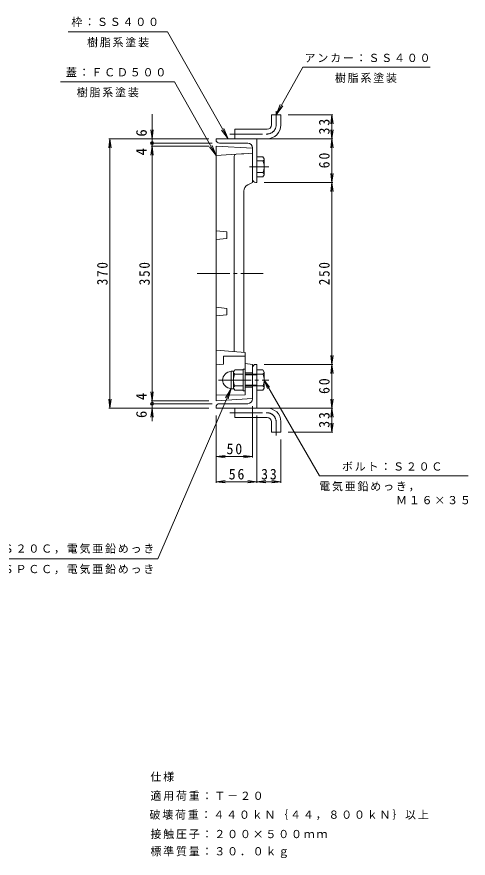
# Model space of a CAD drawing. Units: millimetres, scale not verified. Extents: x -912 to 942, y -674 to 602.
# Drawn here: x 322 to 942, y -554 to 602 of the extents above; entities that cross this region are included whole.
import ezdxf
from ezdxf.enums import TextEntityAlignment as Align

# ---------------------------------------------------------------- set-up
doc = ezdxf.new("R2010")
doc.units = ezdxf.units.MM
doc.header["$LTSCALE"] = 5
doc.header["$PDMODE"] = 32
doc.header["$PDSIZE"] = 4
doc.linetypes.add('CHAIN2', pattern=[12, 9, -1, 1, -1])
for name, color, linetype, lineweight in [('0-0_通り芯', 3, 'Continuous', 9), ('0-2_仕上', 6, 'Continuous', 9), ('0-3_建具', 4, 'Continuous', 9), ('0-4_その他', 7, 'Continuous', 9), ('0-5_寸法', 7, 'Continuous', 9), ('0-A', 2, 'Continuous', 9)]:
    doc.layers.add(name, color=color, linetype=linetype, lineweight=lineweight)
doc.styles.add('ＭＳ ゴシック', font='')
doc.styles.get('ＭＳ ゴシック').set_extended_font_data('MS Gothic')

msp = doc.modelspace()

# ---------------------------------------------------------------- linework, layer by layer
at = {"layer": '0-0_通り芯'}
for p, q in [((595.552, 249.572), (595.552, 424.572)), ((595.552, 424.572), (645.552, 421.572)), ((623.372, 413.241), (595.552, 411.572)), ((620.552, 249.572), (620.552, 410.246)), ((630.372, 413.661), (623.372, 413.241)), ((633.552, 413.852), (630.372, 413.661)), ((645.552, 414.572), (633.552, 413.852)), ((645.552, 374.572), (639.08, 371.336)), ((633.552, 249.572), (633.552, 362.391)), ((610.552, 306.572), (595.552, 308.072)), ((610.552, 297.572), (610.552, 306.572)), ((595.552, 296.072), (610.552, 297.572)), ((595.552, 249.572), (595.552, 74.572)), ((620.552, 249.572), (620.552, 142.197)), ((633.552, 249.572), (633.552, 141.222)), ((595.552, 203.072), (610.552, 201.572)), ((610.552, 201.572), (610.552, 192.572)), ((610.552, 192.572), (595.552, 191.072)), ((635.552, 141.072), (595.552, 144.072)), ((635.552, 141.072), (635.552, 82.872)), ((605.552, 136.072), (635.552, 136.072)), ((645.552, 124.572), (635.552, 125.572)), ((645.552, 124.572), (645.552, 111.072)), ((645.552, 95.072), (645.552, 77.572)), ((635.552, 82.872), (595.552, 82.072)), ((595.552, 74.572), (645.552, 77.572)), ((640.204, 64.572), (640.343, 64.572))]:
    msp.add_line(p, q, dxfattribs=at)
at = {"layer": '0-0_通り芯', "linetype": 'CHAIN2'}
msp.add_line((569.389, 249.572), (660.062, 249.572), dxfattribs=at)
at = {"layer": '0-0_通り芯'}
msp.add_lwpolyline([(595.552, 124.072), (605.552, 125.072), (605.552, 136.072)], dxfattribs=at)
for centre, radius, start in [((623.552, 410.246), 3, 93.43362), ((643.552, 362.391), 10, 116.56505)]:
    msp.add_arc(centre, radius, start, 180, dxfattribs=at)
at = {"layer": '0-2_仕上'}
for p, q in [((651.552, 409.922), (659.907, 409.922)), ((661.552, 407.072), (659.907, 409.922)), ((661.552, 385.072), (661.552, 407.072)), ((651.552, 404.072), (659.82, 404.072)), ((651.552, 388.072), (659.82, 388.072)), ((651.552, 382.222), (659.907, 382.222)), ((661.552, 385.072), (659.907, 382.222)), ((619.552, 114.072), (621.198, 116.922)), ((632.552, 116.922), (621.198, 116.922)), ((632.552, 118.072), (632.552, 88.072)), ((632.552, 118.072), (635.552, 118.072)), ((651.552, 116.922), (659.907, 116.922)), ((661.552, 114.072), (659.907, 116.922)), ((616.082, 115.072), (616.082, 91.072)), ((616.082, 115.072), (619.552, 115.072)), ((619.552, 115.072), (619.552, 91.072)), ((632.552, 111.072), (621.284, 111.072)), ((635.552, 113.072), (645.552, 113.072)), ((635.552, 111.072), (659.82, 111.072)), ((635.552, 110.072), (651.552, 110.072)), ((661.552, 114.072), (661.552, 92.072)), ((632.552, 95.072), (621.284, 95.072)), ((635.552, 96.072), (651.552, 96.072)), ((635.552, 95.072), (659.82, 95.072)), ((635.552, 93.072), (645.552, 93.072)), ((616.082, 91.072), (619.552, 91.072)), ((619.552, 92.072), (621.198, 89.222)), ((632.552, 89.222), (621.198, 89.222)), ((632.552, 88.072), (635.552, 88.072)), ((651.552, 89.222), (659.907, 89.222)), ((661.552, 92.072), (659.907, 89.222))]:
    msp.add_line(p, q, dxfattribs=at)
at = {"layer": '0-2_仕上', "linetype": 'CHAIN2'}
for p, q in [((641.385, 396.072), (667.949, 396.072)), ((598.904, 103.072), (667.949, 103.072))]:
    msp.add_line(p, q, dxfattribs=at)
at = {"layer": '0-2_仕上'}
for centre, radius, start, end in [((658.175, 407.022), 3.378, 299.15186, 0.84813), ((642.211, 396.072), 19.341, 335.56729, 24.43269), ((658.175, 385.122), 3.378, 359.15186, 60.84813), ((616.085, 103.072), 11.533, 90.01656, 269.98343), ((622.93, 114.022), 3.378, 179.15186, 240.84813), ((638.893, 103.072), 19.341, 155.56729, 204.43269), ((658.175, 114.022), 3.378, 299.15186, 0.84813), ((642.211, 103.072), 19.341, 335.56729, 24.43269), ((622.93, 92.122), 3.378, 119.15186, 180.84813), ((658.175, 92.122), 3.378, 359.15186, 60.84813)]:
    msp.add_arc(centre, radius, start, end, dxfattribs=at)
at = {"layer": '0-3_建具'}
for p, q in [((595.552, 433.072), (595.552, 434.572)), ((595.552, 434.572), (651.552, 434.572)), ((639.052, 428.572), (600.052, 428.572)), ((651.552, 374.572), (651.552, 434.572)), ((645.552, 422.072), (645.552, 374.572)), ((650.052, 374.572), (651.552, 374.572)), ((645.552, 77.072), (645.552, 120.072)), ((650.052, 124.572), (651.552, 124.572)), ((651.552, 124.572), (651.552, 103.072)), ((651.552, 103.072), (651.552, 64.572)), ((639.052, 70.572), (600.052, 70.572)), ((595.552, 66.072), (595.552, 64.572)), ((595.552, 64.572), (651.552, 64.572))]:
    msp.add_line(p, q, dxfattribs=at)
for centre, radius, start, end in [((600.052, 433.072), 4.5, 180, 270), ((639.052, 422.072), 6.5, 0, 90), ((650.052, 379.072), 4.5, 180, 270), ((650.052, 120.072), 4.5, 90, 180), ((600.052, 66.072), 4.5, 90, 180), ((639.052, 77.072), 6.5, 270, 0)]:
    msp.add_arc(centre, radius, start, end, dxfattribs=at)
at = {"layer": '0-4_その他'}
for p, q in [((507.709, 424.572), (507.709, 468.506)), ((756.165, 467.572), (694.552, 467.572)), ((754.665, 467.572), (753.033, 455.179)), ((754.665, 434.572), (754.665, 467.572)), ((754.665, 467.572), (756.296, 455.179)), ((507.709, 434.572), (506.077, 446.965)), ((507.709, 434.572), (509.34, 446.965)), ((754.665, 434.572), (753.033, 446.965)), ((754.665, 434.572), (756.296, 446.965)), ((449.811, 434.572), (448.18, 422.179)), ((448.311, 434.572), (575.552, 434.572)), ((449.811, 64.572), (449.811, 434.572)), ((449.811, 434.572), (451.443, 422.179)), ((506.209, 434.572), (585.552, 434.572)), ((506.209, 428.572), (590.052, 428.572)), ((507.709, 428.572), (507.709, 434.572)), ((756.165, 434.572), (661.552, 434.572)), ((754.665, 434.572), (753.033, 422.179)), ((754.665, 374.572), (754.665, 434.572)), ((754.665, 434.572), (756.296, 422.179)), ((507.709, 424.572), (506.077, 412.179)), ((506.209, 424.572), (585.552, 424.572)), ((507.709, 74.572), (507.709, 424.572)), ((507.709, 424.572), (509.34, 412.179)), ((754.665, 374.572), (753.033, 386.965)), ((754.665, 374.572), (756.296, 386.965)), ((756.165, 374.572), (661.552, 374.572)), ((754.665, 374.572), (753.033, 362.179)), ((754.665, 124.572), (754.665, 374.572)), ((754.665, 374.572), (756.296, 362.179)), ((754.665, 124.572), (753.033, 136.965)), ((754.665, 124.572), (756.296, 136.965)), ((756.165, 124.572), (661.552, 124.572)), ((754.665, 124.572), (753.033, 112.179)), ((754.665, 64.572), (754.665, 124.572)), ((754.665, 124.572), (756.296, 112.179)), ((507.709, 74.572), (506.077, 86.965)), ((507.709, 74.572), (509.34, 86.965)), ((449.811, 64.572), (448.18, 76.965)), ((449.811, 64.572), (451.443, 76.965)), ((506.209, 74.572), (585.552, 74.572)), ((506.209, 70.572), (590.052, 70.572)), ((507.709, 70.572), (507.709, 74.572)), ((507.709, 46.636), (507.709, 70.572)), ((754.665, 64.572), (753.033, 76.965)), ((754.665, 64.572), (756.296, 76.965)), ((448.311, 64.572), (575.552, 64.572)), ((507.709, 64.572), (506.077, 52.179)), ((506.209, 64.572), (585.552, 64.572)), ((507.709, 64.572), (509.34, 52.179)), ((645.552, -3.52), (645.552, 67.072)), ((756.165, 64.572), (661.552, 64.572)), ((754.665, 64.572), (753.033, 52.179)), ((754.665, 31.572), (754.665, 64.572)), ((754.665, 64.572), (756.296, 52.179)), ((595.552, -3.52), (595.552, 54.572)), ((651.552, -38.217), (651.552, 54.572)), ((595.552, -38.217), (595.552, 44.572)), ((754.665, 31.572), (753.033, 43.965)), ((754.665, 31.572), (756.296, 43.965)), ((756.165, 31.572), (694.552, 31.572)), ((684.552, -38.217), (684.552, 21.572)), ((595.552, -2.02), (607.945, -0.388)), ((595.552, -2.02), (645.552, -2.02)), ((595.552, -2.02), (607.945, -3.652)), ((645.552, -2.02), (633.159, -0.388)), ((645.552, -2.02), (633.159, -3.652)), ((595.552, -36.717), (607.945, -35.085)), ((595.552, -36.717), (651.552, -36.717)), ((595.552, -36.717), (607.945, -38.349)), ((651.552, -36.717), (639.159, -35.085)), ((651.552, -36.717), (639.159, -38.349)), ((651.552, -36.717), (663.945, -35.085)), ((651.552, -36.717), (684.552, -36.717)), ((651.552, -36.717), (663.945, -38.349)), ((684.552, -36.717), (672.159, -35.085)), ((684.552, -36.717), (672.159, -38.349))]:
    msp.add_line(p, q, dxfattribs=at)
for p in [(507.709, 428.572), (507.709, 70.572)]:
    msp.add_point(p, dxfattribs=at)
at = {"layer": '0-5_寸法'}
for p, q in [((392.444, 581.615), (529.061, 581.615)), ((612.055, 434.572), (529.061, 581.615)), ((381.792, 512.943), (538.336, 512.943)), ((595.595, 411.496), (538.336, 512.943)), ((678.052, 467.571), (683.657, 481.485)), ((678.052, 467.571), (687.067, 479.56)), ((612.055, 434.572), (603.04, 446.561)), ((612.055, 434.572), (606.451, 448.485)), ((595.595, 411.496), (586.58, 423.485)), ((595.595, 411.496), (589.99, 425.41)), ((661.552, 103.072), (737.599, -28.646)), ((661.552, 103.072), (669.162, 93.155)), ((661.552, 103.072), (666.336, 91.523)), ((616.082, 91.538), (612.001, 77.104)), ((737.599, -28.646), (941.791, -28.646)), ((212.645, -142.389), (515.394, -142.389))]:
    msp.add_line(p, q, dxfattribs=at)
for points in [[(678.052, 467.571), (714.864, 532.792), (889.78, 532.792)], [(515.394, -142.389), (616.082, 91.538), (608.404, 78.652)]]:
    msp.add_lwpolyline(points, dxfattribs=at)
at = {"layer": '0-A', "linetype": 'CHAIN2'}
for p, q in [((678.052, 453.572), (678.052, 472.31)), ((614.399, 441.072), (665.552, 441.072)), ((614.399, 58.072), (665.552, 58.072)), ((678.052, 45.572), (678.052, 26.833))]:
    msp.add_line(p, q, dxfattribs=at)
at = {"layer": '0-A'}
for p, q in [((684.552, 453.572), (684.552, 467.572)), ((621.552, 447.572), (665.552, 447.572)), ((621.552, 434.572), (621.552, 447.572)), ((651.552, 434.572), (665.552, 434.572)), ((621.552, 64.572), (621.552, 51.572)), ((651.552, 64.572), (665.552, 64.572)), ((621.552, 51.572), (665.552, 51.572)), ((671.552, 45.572), (671.552, 31.572)), ((684.552, 45.572), (684.552, 31.572)), ((671.552, 31.572), (684.552, 31.572))]:
    msp.add_line(p, q, dxfattribs=at)
msp.add_lwpolyline([(671.552, 453.572), (671.552, 467.572), (684.552, 467.572)], dxfattribs=at)
for centre, radius, start, end in [((665.552, 453.572), 6, 270, 0), ((665.552, 453.572), 19, 270, 0), ((665.552, 45.572), 19, 1.40329, 90), ((665.552, 45.572), 6, 1.40329, 90)]:
    msp.add_arc(centre, radius, start, end, dxfattribs=at)
at = {"layer": '0-A', "linetype": 'CHAIN2'}
for centre, start, end in [((665.552, 453.572), 270, 359.99998), ((665.552, 45.572), 2.13441, 89.99998)]:
    msp.add_arc(centre, 12.5, start, end, dxfattribs=at)

# ---------------------------------------------------------------- texts
at = {"layer": '0-4_その他', "color": 2, "style": 'ＭＳ ゴシック'}
for s, p in [('6', (504.709, 437.536)), ('4', (504.709, 411.738)), ('4', (504.709, 75.417)), ('6', (504.709, 50.914))]:
    msp.add_text(s, height=14.66, rotation=90, dxfattribs=at).set_placement(p, align=Align.BOTTOM_LEFT)
at = {"layer": '0-4_その他', "color": 2, "char_height": 14.66, "attachment_point": 7, "rotation": 90, "style": 'ＭＳ ゴシック'}
for s, insert in [('\\T1.27;\\W0.95;33', (751.665, 440.447)), ('\\T1.27;\\W0.95;60', (751.665, 393.947)), ('\\T1.27;\\W0.9;370', (446.811, 233.322)), ('\\T1.27;\\W0.9;350', (504.709, 233.322)), ('\\T1.27;\\W0.9;250', (751.665, 233.322)), ('\\T1.27;\\W0.95;60', (751.665, 83.947)), ('\\T1.27;\\W0.95;33', (751.665, 37.447))]:
    msp.add_mtext(s, dxfattribs=dict(at, insert=insert))
at = {"layer": '0-4_その他', "color": 2, "char_height": 14.66, "attachment_point": 7, "style": 'ＭＳ ゴシック'}
for s, insert in [('\\T1.27;\\W0.95;50', (609.927, 0.98)), ('\\T1.27;\\W0.95;56', (612.927, -33.717)), ('\\T1.27;\\W0.95;33', (657.427, -33.717))]:
    msp.add_mtext(s, dxfattribs=dict(at, insert=insert))
at = {"layer": '0-5_寸法', "char_height": 11, "attachment_point": 7, "style": 'ＭＳ ゴシック'}
for s, insert in [('\\T1.17;枠：ＳＳ４００', (396.837, 588.263)), ('\\T1.17;樹脂系塗装', (418.295, 560.129)), ('\\T1.17;アンカー：ＳＳ４００', (717.132, 539.44)), ('\\T1.17;蓋：ＦＣＤ５００', (389.271, 519.591)), ('\\T1.17;樹脂系塗装', (758.815, 511.305)), ('\\T1.17;樹脂系塗装', (404.232, 491.457)), ('\\T1.17;ボルト：Ｓ２０Ｃ', (768.507, -21.998)), ('\\T1.17;電気亜鉛めっき，', (737.19, -50.132)), ('\\T1.17;Ｍ１６×３５', (842.796, -67.709)), ('\\T1.17;Ｕナット：Ｓ２０Ｃ，電気亜鉛めっき', (214.884, -135.741)), ('\\T1.17;\u3000\u3000座金：ＳＰＣＣ，電気亜鉛めっき', (214.884, -163.875)), ('\\T1.17;仕様', (505.418, -448.811)), ('\\T1.17;適用荷重：Ｔ－２０', (505.418, -475.061)), ('\\T1.17;破壊荷重：４４０ｋＮ｛４４，８００ｋＮ｝以上', (504.116, -501.311)), ('\\T1.17;接触圧子：２００×５００ｍｍ', (505.418, -527.561)), ('\\T1.17;標準質量：３０．０ｋｇ', (505.418, -553.811))]:
    msp.add_mtext(s, dxfattribs=dict(at, insert=insert))

doc.saveas('drawing.dxf')
